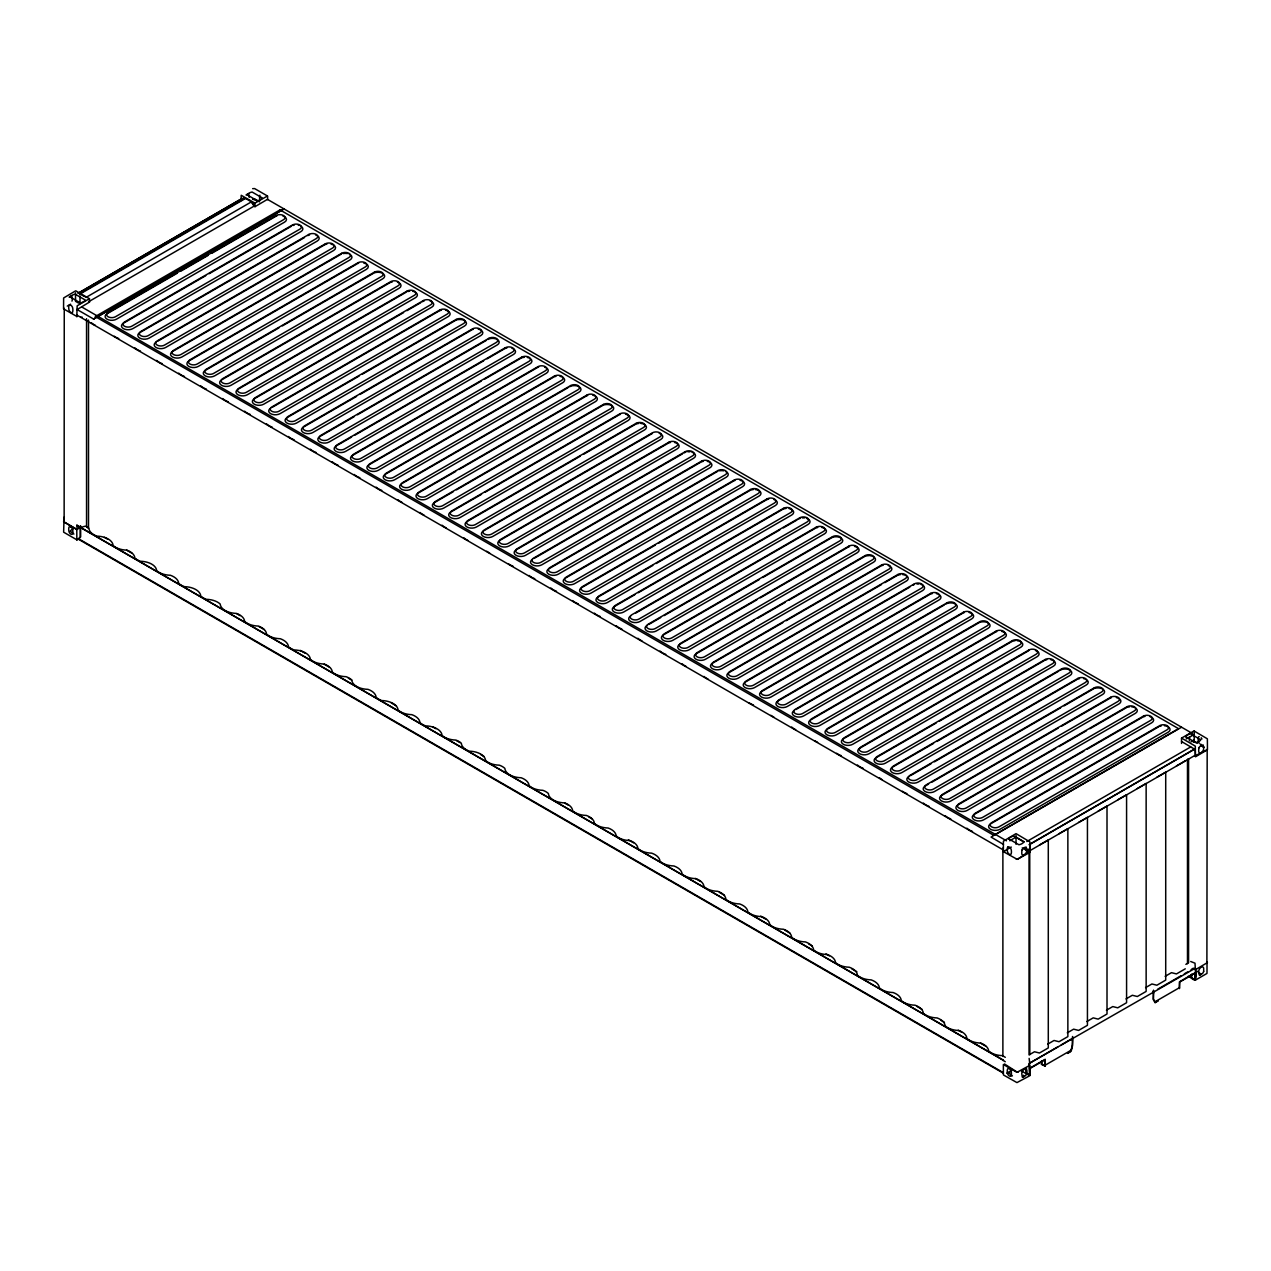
<?xml version="1.0" encoding="UTF-8"?>
<svg xmlns="http://www.w3.org/2000/svg" width="1271" height="1271" viewBox="0 0 1271 1271"><rect width="100%" height="100%" fill="white"/><g stroke="black" fill="none" stroke-linecap="round" stroke-linejoin="round"><path stroke-width="1.5" d="M76.927 309.695L89.463 302.101M1194.12 739.96L1191.006 741.835M1029.796 1063.763L1029.129 1058.393M1025.157 848.091L1029.748 850.76L1195.328 755.196L1195.233 749.556L1181.537 741.517M1179.424 987.694L1155.021 1001.77M1190.705 961.496L1195.01 963.196L1195.296 968.2L1028.811 1063.636L1029.589 1075.123L1026.126 1073.121L1026.126 1068.037M1195.423 980.1L1195.471 969.678L1207.45 962.592M1070.818 1050.386L1044.46 1065.606M64.249 308.265L64.138 521.968L77.023 529.419L77.023 525.257C80.709 531.199 84.871 522.651 88.509 528.275L88.509 320.085M63.963 517.265L64.249 521.142M63.963 520.856L63.629 532.184L77.181 540M1004.455 851.093L1004.455 851.999M1026.094 848.472L1026.205 850.188M1207.18 749.652L1194.454 756.229M1004.455 1063.954L1017.007 1071.993M1028.954 1065.543L1028.954 1064.637M1206.894 962.814L1207.18 749.318M1003.502 844.452L991.062 837.065L1181.537 727.234M1189.497 737.053L1189.37 740.85M252.643 188.664L254.629 188.585L267.593 196.068L267.641 199.674M78.182 293.14L241.951 198.578L244.81 198.101L79.326 293.649M78.246 293.283L241.951 198.578M79.994 294.03L245.478 198.483M67.268 306.089L70.572 304.182M85.951 297.462L251.483 201.819L254.963 206.696L267.45 199.356L1192.405 733.462M254.136 206.093L88.605 301.735L89.463 302.244L89.463 298.685L77.181 305.787L76.784 316.686M241.013 200.659L241.22 195.273L254.963 203.138L267.45 195.988M177.368 273.154L107.05 313.762A6.657 3.845 0 0 0 107.05 319.196A6.657 3.845 0 0 0 116.455 319.196L284.561 222.139A6.657 3.845 0 0 0 282.877 216.006M180.8 271.184L208.253 255.328M211.685 253.358L275.156 216.706A6.657 3.845 0 0 1 276.84 216.006M205.743 275.68L123.414 323.215A6.657 3.845 0 0 0 123.414 328.633A6.657 3.845 0 0 0 132.804 328.633L300.909 231.592A6.657 3.845 0 0 0 300.909 226.159M209.175 273.694L291.52 226.159M304.436 237.582L139.762 332.652A6.657 3.845 0 0 0 139.762 338.086A6.657 3.845 0 0 0 149.168 338.086L317.273 241.029A6.657 3.845 0 0 0 315.589 234.897M157.842 341.121L324.232 245.049A6.657 3.845 0 0 1 326.885 244.111M356.96 263.939L188.855 360.996A6.657 3.845 0 0 0 188.855 366.429A6.657 3.845 0 0 0 198.26 366.429L366.366 269.373A6.657 3.845 0 0 0 363.713 263.002M278.969 327.854L205.219 370.449A6.657 3.845 0 0 0 205.219 375.866A6.657 3.845 0 0 0 214.624 375.866L382.73 278.81A6.657 3.845 0 0 0 381.936 272.995M282.4 325.869L373.324 273.392A6.657 3.845 0 0 1 374.119 272.995M406.037 292.282L237.931 389.339A6.657 3.845 0 0 0 237.931 394.757A6.657 3.845 0 0 0 247.337 394.757L415.442 297.716A6.657 3.845 0 0 0 414.648 291.885M403.543 312.618L254.295 398.776A6.657 3.845 0 0 0 254.295 404.21A6.657 3.845 0 0 0 263.701 404.21L431.806 307.153A6.657 3.845 0 0 0 430.122 301.02M406.974 310.632L420.685 302.72M272.375 407.244L438.765 311.173M63.55 521.745L76.784 529.546L79.962 527.719M359.073 376.073L287.024 417.666A6.657 3.845 0 0 0 287.024 423.1A6.657 3.845 0 0 0 296.429 423.1L464.535 326.043A6.657 3.845 0 0 0 462.851 319.911M362.505 374.103L455.129 320.626A6.657 3.845 0 0 1 456.813 319.911M1003.169 1073.105L78.309 539.158L80.184 537.172L80.184 526.162M78.309 539.158L80.661 536.886L80.661 525.956M356.563 396.425L303.388 427.12A6.657 3.845 0 0 0 303.388 432.553A6.657 3.845 0 0 0 312.793 432.553L480.899 335.496A6.657 3.845 0 0 0 478.246 329.125M359.995 394.439L471.493 330.063M354.053 416.761L319.752 436.573A6.657 3.845 0 0 0 319.752 441.99A6.657 3.845 0 0 0 329.157 441.99L497.263 344.934A6.657 3.845 0 0 0 496.468 339.119M357.485 414.775L486.142 340.501M351.543 437.097L336.1 446.01A6.657 3.845 0 0 0 336.1 451.443A6.657 3.845 0 0 0 345.505 451.443L513.611 354.387A6.657 3.845 0 0 0 511.927 348.254M354.974 435.111L483.631 360.837M487.063 358.867L504.222 348.953A6.657 3.845 0 0 1 506.859 348.016M481.121 381.189L352.464 455.463A6.657 3.845 0 0 0 352.464 460.88A6.657 3.845 0 0 0 361.87 460.88L529.975 363.84A6.657 3.845 0 0 0 529.181 358.009M484.553 379.203L520.57 358.406A6.657 3.845 0 0 1 521.364 358.009M478.611 401.525L368.828 464.9A6.657 3.845 0 0 0 368.828 470.334A6.657 3.845 0 0 0 378.234 470.334L546.339 373.277A6.657 3.845 0 0 0 544.655 367.144M482.043 399.539L536.934 367.843A6.657 3.845 0 0 1 538.618 367.144M553.298 377.296L385.192 474.353A6.657 3.845 0 0 0 385.192 479.787A6.657 3.845 0 0 0 394.598 479.787L562.703 382.73A6.657 3.845 0 0 0 562.703 377.296M567.946 387.734L401.557 483.79A6.657 3.845 0 0 0 401.557 489.224A6.657 3.845 0 0 0 410.962 489.224L579.068 392.167A6.657 3.845 0 0 0 577.384 386.034M455.654 471.462L417.921 493.243A6.657 3.845 0 0 0 417.921 498.677A6.657 3.845 0 0 0 427.326 498.677L595.432 401.62A6.657 3.845 0 0 0 595.432 396.187M459.085 469.476L586.026 396.187A6.657 3.845 0 0 1 587.71 395.488M453.143 491.798L434.285 502.696A6.657 3.845 0 0 0 434.285 508.114A6.657 3.845 0 0 0 443.674 508.114L611.78 411.057A6.657 3.845 0 0 0 611.001 405.242M456.575 489.812L602.39 405.64A6.657 3.845 0 0 1 603.185 405.242M481.518 494.308L450.633 512.134A6.657 3.845 0 0 0 450.633 517.567A6.657 3.845 0 0 0 460.038 517.567L628.144 420.51A6.657 3.845 0 0 0 625.507 414.139M484.95 492.322L618.739 415.077A6.657 3.845 0 0 1 620.423 414.378M580.212 456.225L466.997 521.587A6.657 3.845 0 0 0 466.997 527.004A6.657 3.845 0 0 0 476.403 527.004L644.508 429.963A6.657 3.845 0 0 0 643.714 424.133M583.643 454.24L635.103 424.53A6.657 3.845 0 0 1 635.897 424.133M667.831 443.42L499.725 540.477A6.657 3.845 0 0 0 499.725 545.91A6.657 3.845 0 0 0 509.131 545.91L677.236 448.854A6.657 3.845 0 0 0 674.583 442.483M682.479 453.858L516.09 549.914A6.657 3.845 0 0 0 516.09 555.348A6.657 3.845 0 0 0 525.495 555.348L693.601 458.291A6.657 3.845 0 0 0 691.917 452.158M534.17 558.382L700.559 462.31A6.657 3.845 0 0 1 703.197 461.373M655.296 545.116L581.53 587.71A6.657 3.845 0 0 0 581.53 593.144A6.657 3.845 0 0 0 590.936 593.144L759.041 496.087A6.657 3.845 0 0 0 758.247 490.256M658.728 543.146L749.636 490.654A6.657 3.845 0 0 1 750.43 490.256M652.786 565.468L597.894 597.148A6.657 3.845 0 0 0 597.894 602.581A6.657 3.845 0 0 0 607.3 602.581L775.405 505.524A6.657 3.845 0 0 0 773.721 499.392M656.217 563.482L766 500.091A6.657 3.845 0 0 1 768.653 499.153M634.833 594.717L614.258 606.601A6.657 3.845 0 0 0 614.258 612.034A6.657 3.845 0 0 0 623.664 612.034L791.769 514.977A6.657 3.845 0 0 0 789.116 508.607M638.264 592.731L782.364 509.544M635.77 613.067L779.854 529.88M783.286 527.91L797.012 519.982M648.687 624.506L660.698 617.563M664.129 615.593L815.092 528.434M759.407 579.481L663.335 634.944A6.657 3.845 0 0 0 663.335 640.362A6.657 3.845 0 0 0 672.74 640.362L840.846 543.305A6.657 3.845 0 0 0 839.162 537.172M762.838 577.495L831.441 537.887A6.657 3.845 0 0 1 833.125 537.172M756.896 599.817L679.699 644.381A6.657 3.845 0 0 0 679.699 649.815A6.657 3.845 0 0 0 689.104 649.815L857.21 552.758A6.657 3.845 0 0 0 854.557 546.387M760.328 597.831L847.805 547.324A6.657 3.845 0 0 1 849.489 546.625M754.386 620.153L696.063 653.834A6.657 3.845 0 0 0 696.063 659.268A6.657 3.845 0 0 0 705.469 659.268L873.574 562.211A6.657 3.845 0 0 0 872.78 556.38M757.818 618.183L785.256 602.327M788.687 600.357L864.169 556.777A6.657 3.845 0 0 1 864.963 556.38M782.761 622.679L712.427 663.271A6.657 3.845 0 0 0 712.427 668.705A6.657 3.845 0 0 0 721.833 668.705L889.938 571.648A6.657 3.845 0 0 0 888.254 565.516M786.193 620.693L880.533 566.215A6.657 3.845 0 0 1 883.17 565.277M881.454 584.581L728.791 672.724A6.657 3.845 0 0 0 728.791 678.158A6.657 3.845 0 0 0 738.197 678.158L906.302 581.101A6.657 3.845 0 0 0 907.923 577.193A6.657 3.845 0 0 0 902.632 574.587M884.886 582.595L896.897 575.668A6.657 3.845 0 0 1 900.551 574.587M909.829 587.091L745.14 682.177A6.657 3.845 0 0 0 745.14 687.595A6.657 3.845 0 0 0 754.545 687.595L922.651 590.538A6.657 3.845 0 0 0 920.982 584.406M929.609 594.558L761.504 691.615A6.657 3.845 0 0 0 761.504 697.048A6.657 3.845 0 0 0 770.909 697.048L939.015 599.991A6.657 3.845 0 0 0 939.015 594.558M944.258 604.996L777.868 701.068A6.657 3.845 0 0 0 777.868 706.485A6.657 3.845 0 0 0 787.273 706.485L955.379 609.429A6.657 3.845 0 0 0 953.695 603.296M795.948 709.52L962.338 613.448A6.657 3.845 0 0 1 964.022 612.749M936.076 723.072L876.037 757.738A6.657 3.845 0 0 0 876.037 763.172A6.657 3.845 0 0 0 885.442 763.172L1053.548 666.115A6.657 3.845 0 0 0 1050.91 659.744M939.507 721.102L1044.142 660.682M933.565 743.424L892.401 767.191A6.657 3.845 0 0 0 892.401 772.609A6.657 3.845 0 0 0 901.806 772.609L1069.912 675.552A6.657 3.845 0 0 0 1068.228 669.42M936.997 741.438L1058.791 671.12M910.481 775.644L931.071 763.76M934.487 761.774L1076.871 679.572M928.561 784.096L925.129 786.082A6.657 3.845 0 0 0 925.129 791.515A6.657 3.845 0 0 0 934.535 791.515L1102.64 694.459A6.657 3.845 0 0 0 1103.307 689.486A6.657 3.845 0 0 0 1094.919 688.31M931.993 782.11L1060.634 707.836M1064.065 705.866L1093.235 689.025A6.657 3.845 0 0 1 1094.029 688.628M1058.139 728.188L941.493 795.519A6.657 3.845 0 0 0 941.493 800.952A6.657 3.845 0 0 0 950.899 800.952L1119.004 703.896A6.657 3.845 0 0 0 1116.351 697.541M1061.571 726.202L1109.599 698.462A6.657 3.845 0 0 1 1111.283 697.763M1055.629 748.524L957.841 804.972A6.657 3.845 0 0 0 957.841 810.405A6.657 3.845 0 0 0 967.247 810.405L1135.353 713.349A6.657 3.845 0 0 0 1134.558 707.518M1059.061 746.538L1086.498 730.698M1089.93 728.712L1125.963 707.915A6.657 3.845 0 0 1 1126.742 707.518M1083.988 751.034L974.206 814.425A6.657 3.845 0 0 0 974.206 819.843A6.657 3.845 0 0 0 983.611 819.843L1151.717 722.786A6.657 3.845 0 0 0 1150.033 716.653M1087.42 749.048L1142.311 717.368A6.657 3.845 0 0 1 1144.964 716.431M1158.675 726.805L990.57 823.862A6.657 3.845 0 0 0 990.57 829.296A6.657 3.845 0 0 0 999.975 829.296L1168.081 732.239A6.657 3.845 0 0 0 1169.701 728.331A6.657 3.845 0 0 0 1164.427 725.725M1181.537 738.101L1194.025 730.952L1207.371 738.816L1207.45 749.731L1195.471 756.817L1195.28 746.093L1181.537 738.101L1181.537 743.44M1009.794 840.798L1016.037 837.065L1024.188 841.895M1186.208 738.944L1194.136 734.511M1017.578 859.132L1029.987 852.364L1029.923 841.879L1016.037 833.633L1003.407 841.164L1003.359 851.634L1011.287 847.058M1026.809 841.513L1190.705 746.935M1039.471 845.008L1048.289 839.909L1048.289 1047.924L1039.471 1053.008L1034.483 1051.768L1029.033 1054.914L1029.033 848.885M1059.029 833.712L1067.862 828.613L1067.862 1036.612L1059.029 1041.712L1054.056 1040.472L1047.717 1044.127M1078.602 822.416L1087.436 817.317L1087.436 1025.316L1078.602 1030.416L1073.63 1029.16L1067.29 1032.83M1098.176 811.12L1107.009 806.021L1107.009 1014.02L1098.176 1019.12L1093.203 1017.864L1086.864 1021.534M1117.749 799.809L1126.583 794.725L1126.583 1002.724L1117.749 1007.824L1112.776 1006.568L1106.421 1010.223M1137.323 788.513L1146.14 783.413L1146.14 991.428L1137.323 996.512L1132.35 995.272L1125.995 998.927M1156.896 777.216L1165.714 772.117L1165.714 980.116L1156.896 985.216L1151.907 983.976L1145.568 987.631M1176.469 765.92L1185.287 760.821M1018.071 858.958L1028.954 851.777M1165.142 976.335L1171.481 972.665L1176.469 973.92L1185.287 968.82M1185.859 964.371L1188.576 962.798L1188.576 758.755M1006.823 1073.185L1011.43 1070.516M1030.527 1062.651L1057.869 1046.859M1061.285 1044.889L1071.548 1038.963L1072.327 1040.313M1157.722 989.219L1180.997 975.778M1184.318 973.856L1187.638 971.934M1190.975 970.011C1197.806 961.639 1197.997 986.55 1191.308 977.764L1191.308 974.555M1029.589 1068.339L1045.255 1059.267L1045.255 1066.083L1041.473 1064.272L1041.473 1061.063M1195.074 972.792L1179.424 981.832L1179.424 988.616L1179.742 982.022L1194.772 973.332L1194.772 979.75M1026.126 1073.121L1029.907 1074.932L1029.907 1068.514L1044.937 1059.839L1044.937 1066.258M1041.473 1064.272L1045.255 1066.083M1191.308 977.764L1195.074 979.576M252.595 199.086L254.82 199.086L259.634 201.867M253.072 199.261L257.838 201.104M82.25 317.194L80.693 317.194M1193.278 742.073L1194.835 742.073M1196.011 969.09L1194.454 969.09M1017.578 1071.993L1029.987 1065.225L1029.923 1075.647L1016.959 1082.606L1003.407 1074.932L1003.359 1064.51L1016.18 1071.914L1018.405 1071.914M76.991 315.16L77.023 316.558L63.55 308.869L63.629 297.97L75.72 290.805L89.463 298.685M1003.455 850.045L76.943 315.129M1016.895 859.275L1017.706 859.275M1016.18 859.053L1017.007 859.132M1197.425 743.297L1194.216 741.454L1194.168 731.032M1200.634 745.156L1203.844 746.998M1200.873 745.553L1203.891 747.3M84.458 296.604L79.295 293.49L244.779 197.942L251.436 201.93L254.089 206.204M78.627 303.102L75.529 301.322L75.529 292.791M1022.234 847.9L1029.987 852.364M1006.473 840.798L81.694 306.947M76.975 309.457L93.768 319.148M1003.359 851.634L1016.514 858.958M1197.107 971.187L1200.777 973.967A7.642 4.417 0 0 1 1199.697 975.207M1188.306 976.223L1195.28 980.195L1206.989 973.427L1207.037 961.718M1005.313 1057.313L1002.422 1055.629A17.095 9.866 0 0 1 988.631 1050.942A16.873 9.739 0 0 0 980.656 1043.078A17.095 9.866 0 0 1 966.881 1038.375A16.873 9.739 0 0 0 958.89 1030.511A17.095 9.866 0 0 1 945.116 1025.808A16.873 9.739 0 0 0 937.124 1017.944A17.095 9.866 0 0 1 923.35 1013.241A17.333 10.009 0 0 0 915.056 1005.202A17.095 9.866 0 0 1 901.266 1000.499A17.095 9.866 0 0 0 893.132 992.54A17.095 9.866 0 0 1 879.357 987.837A17.095 9.866 0 0 0 871.207 979.893A17.095 9.866 0 0 1 857.432 975.191A17.095 9.866 0 0 0 849.298 967.231A17.095 9.866 0 0 1 835.508 962.528A17.095 9.882 0 0 0 827.373 954.569A17.095 9.866 0 0 1 813.599 949.882A17.095 9.866 0 0 0 805.449 941.922A17.095 9.866 0 0 1 791.674 937.22A17.095 9.866 0 0 0 783.54 929.26A17.095 9.866 0 0 1 769.749 924.557A17.095 9.866 0 0 0 761.615 916.613A17.095 9.866 0 0 1 747.841 911.911A17.095 9.866 0 0 0 739.69 903.951A17.095 9.866 0 0 1 725.916 899.248A17.095 9.866 0 0 0 717.765 891.305A17.095 9.866 0 0 1 703.991 886.602A17.095 9.866 0 0 0 695.857 878.642A17.095 9.866 0 0 1 682.082 873.94A17.095 9.866 0 0 0 673.932 865.98A17.333 10.009 0 0 1 659.999 861.198A17.333 10.009 0 0 0 651.705 853.159A17.095 9.866 0 0 1 637.915 848.456A16.873 9.739 0 0 0 629.939 840.592A17.095 9.866 0 0 1 616.165 835.889A16.873 9.739 0 0 0 608.174 828.025A17.095 9.866 0 0 1 594.399 823.322A16.873 9.739 0 0 0 586.408 815.458A17.095 9.866 0 0 1 572.633 810.755A16.873 9.739 0 0 0 564.642 802.891A17.095 9.866 0 0 1 548.357 793.485A16.873 9.739 0 0 0 542.876 790.324A17.095 9.866 0 0 1 529.101 785.621A16.873 9.739 0 0 0 521.126 777.757A17.095 9.866 0 0 1 504.841 768.367A16.873 9.739 0 0 0 499.36 765.19A17.095 9.866 0 0 1 485.586 760.503A16.873 9.739 0 0 0 469.46 751.193A17.095 9.866 0 0 1 461.309 743.233A16.873 9.739 0 0 0 455.828 740.072A17.095 9.866 0 0 1 442.054 735.369A17.333 10.009 0 0 0 425.61 725.868A17.095 9.866 0 0 1 419.97 722.627A17.095 9.866 0 0 0 411.836 714.667A17.095 9.866 0 0 1 398.061 709.965A17.095 9.866 0 0 0 381.777 700.559A17.095 9.866 0 0 1 376.137 697.318A17.095 9.866 0 0 0 368.002 689.359A17.095 9.866 0 0 1 351.717 679.953A17.095 9.882 0 0 0 346.077 676.696A17.095 9.866 0 0 1 332.303 671.994A17.095 9.866 0 0 0 324.153 664.05A17.095 9.866 0 0 1 310.378 659.347A17.095 9.866 0 0 0 294.094 649.942A17.095 9.866 0 0 1 288.453 646.685A17.095 9.866 0 0 0 280.319 638.741A17.095 9.866 0 0 1 266.529 634.038A17.095 9.866 0 0 0 258.394 626.079A17.095 9.866 0 0 1 244.62 621.376A17.095 9.866 0 0 0 236.47 613.416A17.095 9.866 0 0 1 220.185 604.027A17.095 9.866 0 0 0 206.41 599.324A17.095 9.866 0 0 1 200.77 596.067A17.095 9.866 0 0 0 184.486 586.662A17.333 10.009 0 0 1 178.703 583.325A17.333 10.009 0 0 0 170.409 575.27A17.095 9.866 0 0 1 156.619 570.584A16.873 9.739 0 0 0 140.493 561.274A17.095 9.866 0 0 1 134.853 558.017A16.873 9.739 0 0 0 126.878 550.152A17.095 9.866 0 0 1 113.103 545.45A16.873 9.739 0 0 0 96.977 536.14A17.095 9.866 0 0 1 88.827 528.18L86.555 526.877L86.555 318.687M104.365 537.299L107.797 539.285M126.703 550.184L131.85 553.171M236.66 613.671L240.092 615.657M258.982 626.571L264.146 629.542M300.226 650.371L305.374 653.342M324.28 664.256L329.427 667.227M348.318 678.142L351.765 680.128M391.277 702.942L396.425 705.913M432.505 726.742L435.937 728.728M456.559 740.628L459.991 742.614M480.613 754.513L484.044 756.499M564.785 803.113L568.232 805.099M588.838 816.999L592.286 818.985M628.367 839.813L633.514 842.8M695.364 878.499L700.512 881.47M719.418 892.385L724.565 895.372M760.646 916.2L765.793 919.171M784.7 930.086L789.847 933.057M808.753 943.972L812.185 945.958M825.928 953.885L829.359 955.871M851.697 968.756L856.861 971.743M916.979 1006.457L922.142 1009.428M941.033 1020.343L944.464 1022.329M958.207 1030.257L961.654 1032.243M980.545 1043.157L985.708 1046.128M1002.883 1060.348L1005.282 1061.73M1021.121 1070.786L1027.905 1074.694M73.893 534.027L70.223 531.246A7.642 4.417 0 0 1 73.003 529.022M1012.431 1075.902L1008.761 1073.121A7.642 4.417 0 0 1 1011.557 1070.897M78.309 538.602L1003.169 1072.565M1023.473 1075.25L1023.838 1076.124A7.642 4.417 0 0 1 1022.758 1077.363M1029.748 845.104L1029.812 1054.66M1152.733 992.095L1153.512 993.445M76.832 539.968L76.784 529.546M1191.626 974.19L1191.626 977.574M1187.479 759.216L1187.479 963.64M1041.791 1060.697L1041.791 1064.081M1026.444 1068.133L1026.444 1072.946M1016.037 835.412L1016.037 844.309M1002.883 847.995L1002.883 1056.376M254.963 203.138L254.963 206.696M249.227 197.355L248.735 193.939A5.624 3.241 -60 0 0 246.05 194.94M79.994 295.952L79.994 303.674M259.935 195.194A2.812 1.621 60 0 0 259.665 196.195A8.881 5.132 60 0 0 259.935 200.087M1201.19 744.361A2.812 1.621 60 0 1 1200.205 744.091M1199.204 743.201A2.812 1.621 60 0 1 1198.474 741.946A8.881 5.132 60 0 1 1198.219 738.054A2.812 1.621 60 0 1 1199.204 736.64M1201.19 737.784A2.812 1.621 60 0 1 1201.921 739.039M71.954 301.132A3.511 2.034 -60 0 0 72.288 299.511L71.796 296.095A5.624 3.241 -60 0 0 69.111 297.096M467.823 540.366A17.095 9.866 0 0 1 463.82 537.76M359.852 477.737A17.095 9.866 0 0 1 354.212 474.48M316.018 452.428A17.095 9.866 0 0 1 310.378 449.171M512.976 566.151A17.095 9.866 0 0 1 508.479 563.831M337.927 465.075A17.095 9.866 0 0 1 332.303 461.834M446.057 527.799A17.095 9.866 0 0 1 442.054 525.193M228.335 401.811A17.095 9.866 0 0 1 222.695 398.554M250.26 414.457A17.095 9.866 0 0 1 244.62 411.2M381.777 490.399A17.095 9.866 0 0 1 376.137 487.143M556.507 591.269A17.095 9.866 0 0 1 550.867 588.012M272.169 427.12A17.095 9.866 0 0 1 266.529 423.863M402.065 502.395A17.095 9.866 0 0 1 398.061 499.789M162.259 363.665A17.095 9.866 0 0 1 156.619 360.408M294.094 439.766A17.095 9.866 0 0 1 288.453 436.525M534.741 578.702A17.095 9.866 0 0 1 529.101 575.461M423.99 515.057A17.095 9.866 0 0 1 419.97 512.451M489.589 552.933A17.095 9.866 0 0 1 486.714 551.264M206.41 389.148A17.095 9.866 0 0 1 200.77 385.891M118.727 338.531A17.095 9.866 0 0 1 114.231 336.211M140.493 351.098A17.095 9.866 0 0 1 134.853 347.841M578.273 603.836A17.095 9.866 0 0 1 572.633 600.579M600.039 616.403A17.095 9.866 0 0 1 594.399 613.146M621.789 628.97A17.095 9.866 0 0 1 616.165 625.713M641.934 640.886A17.095 9.866 0 0 1 637.915 638.28M665.797 654.374A17.333 10.009 0 0 1 659.999 651.022M686.086 666.369A17.095 9.866 0 0 1 682.082 663.764M708.011 679.032A17.095 9.866 0 0 1 703.991 676.426M753.465 704.992A17.095 9.866 0 0 1 748.969 702.672M773.769 716.987A17.095 9.866 0 0 1 770.893 715.335M795.678 729.649A17.095 9.866 0 0 1 791.674 727.044M817.603 742.296A17.095 9.866 0 0 1 814.727 740.643M841.148 755.61A17.095 9.866 0 0 1 836.652 753.29M863.073 768.272A17.095 9.866 0 0 1 857.432 765.015M881.836 779.488A17.095 9.866 0 0 1 879.357 777.661M906.906 793.581A17.095 9.866 0 0 1 902.41 791.261M928.99 806.322A17.095 9.866 0 0 1 923.35 803.065M950.756 818.889A17.095 9.866 0 0 1 945.116 815.632M972.506 831.456A17.095 9.866 0 0 1 966.881 828.199M184.486 376.502A17.333 10.009 0 0 1 178.703 373.15M95.341 325.312A17.095 9.866 0 0 1 91.337 322.707M913.261 585.121A6.657 3.845 0 0 1 914.056 584.724M916.915 584.04A6.657 3.845 0 0 1 918.997 584.04M930.404 594.177A6.657 3.845 0 0 1 932.263 593.621M936.377 593.621A6.657 3.845 0 0 1 938.22 594.177M604.075 404.925A6.657 3.845 0 0 1 610.112 404.925M865.853 556.062A6.657 3.845 0 0 1 868.871 555.649M869.904 555.697A6.657 3.845 0 0 1 871.89 556.062M1159.47 726.424A6.657 3.845 0 0 1 1161.329 725.868M1127.631 707.216A6.657 3.845 0 0 1 1129.617 706.835M1131.698 706.835A6.657 3.845 0 0 1 1133.668 707.216M1086.276 679.572A6.657 3.845 0 0 1 1086.276 685.005L918.17 782.062A6.657 3.845 0 0 1 908.765 782.062A6.657 3.845 0 0 1 908.765 776.629M1077.665 679.191A6.657 3.845 0 0 1 1079.524 678.635M1083.623 678.635A6.657 3.845 0 0 1 1085.482 679.191M1060.507 670.135A6.657 3.845 0 0 1 1062.191 669.42M1063.16 669.197A6.657 3.845 0 0 1 1067.259 669.197M1044.937 660.3A6.657 3.845 0 0 1 1046.796 659.744M1035.5 650.53A6.657 3.845 0 0 1 1037.184 656.662L869.078 753.719A6.657 3.845 0 0 1 859.673 753.719A6.657 3.845 0 0 1 859.673 748.301L1027.778 651.245A6.657 3.845 0 0 1 1028.573 650.847M1020.041 641.394A6.657 3.845 0 0 1 1020.835 647.225L852.714 744.282A6.657 3.845 0 0 1 843.324 744.282A6.657 3.845 0 0 1 843.324 738.848L1011.43 641.791A6.657 3.845 0 0 1 1012.224 641.394M1013.114 641.092A6.657 3.845 0 0 1 1015.084 640.711M1017.165 640.711A6.657 3.845 0 0 1 1019.151 641.092M1001.818 631.417A6.657 3.845 0 0 1 1004.471 637.772L836.366 734.829A6.657 3.845 0 0 1 826.96 734.829A6.657 3.845 0 0 1 826.96 729.395L995.066 632.338A6.657 3.845 0 0 1 996.75 631.639M987.313 622.504A6.657 3.845 0 0 1 988.107 628.335L820.002 725.391A6.657 3.845 0 0 1 810.596 725.391A6.657 3.845 0 0 1 810.596 719.958L978.702 622.901A6.657 3.845 0 0 1 979.496 622.504M980.386 622.186A6.657 3.845 0 0 1 986.423 622.186M969.09 612.511A6.657 3.845 0 0 1 971.743 618.882L803.637 715.938A6.657 3.845 0 0 1 794.232 715.938A6.657 3.845 0 0 1 794.232 710.505M945.974 604.011A6.657 3.845 0 0 1 947.658 603.296M948.627 603.074A6.657 3.845 0 0 1 952.742 603.074M834.094 536.95A6.657 3.845 0 0 1 838.209 536.95M824.482 528.434A6.657 3.845 0 0 1 824.482 533.868L656.376 630.924A6.657 3.845 0 0 1 646.971 630.924A6.657 3.845 0 0 1 646.971 625.491M815.871 528.053A6.657 3.845 0 0 1 817.73 527.497M821.844 527.497A6.657 3.845 0 0 1 823.687 528.053M806.45 518.282A6.657 3.845 0 0 1 808.134 524.415L640.028 621.471A6.657 3.845 0 0 1 630.623 621.471A6.657 3.845 0 0 1 630.623 616.038M798.728 518.997A6.657 3.845 0 0 1 800.412 518.282M802.382 517.917A6.657 3.845 0 0 1 804.464 517.917M592.779 395.249A6.657 3.845 0 0 1 594.637 395.789M569.662 386.749A6.657 3.845 0 0 1 571.346 386.034M572.315 385.812A6.657 3.845 0 0 1 576.414 385.812M554.092 376.899A6.657 3.845 0 0 1 555.951 376.359M560.05 376.359A6.657 3.845 0 0 1 561.909 376.899M522.254 357.691A6.657 3.845 0 0 1 524.24 357.326M527.338 357.469A6.657 3.845 0 0 1 528.291 357.691M487.857 339.516A6.657 3.845 0 0 1 488.652 339.119M489.542 338.801A6.657 3.845 0 0 1 495.579 338.801M472.288 329.666A6.657 3.845 0 0 1 473.177 329.364M457.782 319.688A6.657 3.845 0 0 1 461.881 319.688M448.17 311.173A6.657 3.845 0 0 1 448.17 316.606L280.065 413.663A6.657 3.845 0 0 1 270.659 413.663A6.657 3.845 0 0 1 270.659 408.229M439.559 310.775A6.657 3.845 0 0 1 441.418 310.235M445.517 310.235A6.657 3.845 0 0 1 447.376 310.775M422.401 301.72A6.657 3.845 0 0 1 424.085 301.02M407.721 291.567A6.657 3.845 0 0 1 409.707 291.202M412.805 291.345A6.657 3.845 0 0 1 413.758 291.567M397.41 282.13A6.657 3.845 0 0 1 399.094 288.263L230.972 385.32A6.657 3.845 0 0 1 221.583 385.32A6.657 3.845 0 0 1 221.583 379.886L389.689 282.829A6.657 3.845 0 0 1 392.326 281.892M375.009 272.677A6.657 3.845 0 0 1 381.046 272.677M357.755 263.542A6.657 3.845 0 0 1 358.644 263.24M349.207 254.105A6.657 3.845 0 0 1 350.002 259.92L181.896 356.976A6.657 3.845 0 0 1 172.491 356.976A6.657 3.845 0 0 1 172.491 351.543L340.596 254.502A6.657 3.845 0 0 1 341.391 254.105M343.249 253.565A6.657 3.845 0 0 1 347.348 253.565M331 244.111A6.657 3.845 0 0 1 333.638 250.482L165.532 347.539A6.657 3.845 0 0 1 156.126 347.539A6.657 3.845 0 0 1 156.126 342.106M307.868 235.596A6.657 3.845 0 0 1 309.552 234.897M293.204 225.444A6.657 3.845 0 0 1 294.157 225.221M298.272 225.221A6.657 3.845 0 0 1 299.241 225.444M684.195 452.873A6.657 3.845 0 0 1 685.879 452.158M687.849 451.793A6.657 3.845 0 0 1 689.931 451.793M532.454 559.367A6.657 3.845 0 0 0 532.454 564.801A6.657 3.845 0 0 0 541.843 564.801L709.965 467.744A6.657 3.845 0 0 0 709.965 462.31M707.312 461.373A6.657 3.845 0 0 1 709.17 461.929M751.32 489.939A6.657 3.845 0 0 1 753.306 489.573M755.387 489.573A6.657 3.845 0 0 1 757.357 489.939M783.158 509.147A6.657 3.845 0 0 1 786.018 508.464M740.04 480.263A6.657 3.845 0 0 1 742.677 486.634L574.571 583.691A6.657 3.845 0 0 1 565.166 583.691A6.657 3.845 0 0 1 565.166 578.257L733.272 481.201A6.657 3.845 0 0 1 734.956 480.502M725.519 471.366A6.657 3.845 0 0 1 726.313 477.181L558.207 574.238A6.657 3.845 0 0 1 548.802 574.238A6.657 3.845 0 0 1 548.802 568.82L716.908 471.763A6.657 3.845 0 0 1 717.702 471.366M719.561 470.826A6.657 3.845 0 0 1 723.676 470.826M668.625 443.023A6.657 3.845 0 0 1 670.484 442.483M659.188 433.268A6.657 3.845 0 0 1 660.872 439.401L492.767 536.457A6.657 3.845 0 0 1 483.361 536.457A6.657 3.845 0 0 1 483.361 531.024L651.467 433.967A6.657 3.845 0 0 1 652.261 433.586M636.787 423.815A6.657 3.845 0 0 1 638.773 423.45M640.854 423.45A6.657 3.845 0 0 1 642.824 423.815M1021.836 850.283L1021.773 853.429A3.511 2.034 -60 0 0 1024.251 854.859A3.511 2.034 -60 0 0 1026.746 850.553L1026.237 847.137A5.624 3.241 -60 0 0 1022.265 849.425L1021.836 850.283M1026.746 1073.487L1026.237 1074.773A5.624 3.241 -60 0 1 1022.265 1077.061L1021.773 1073.645A3.511 2.034 -60 0 1 1024.251 1069.34A3.511 2.034 -60 0 1 1026.746 1070.786L1026.746 1073.487M1198.775 748.126L1198.712 751.272A3.511 2.034 -60 0 0 1201.19 752.702A3.511 2.034 -60 0 0 1203.685 748.397L1203.192 744.981A5.624 3.241 -60 0 0 1199.204 747.284L1198.775 748.126M1203.685 971.33L1203.192 972.617A5.624 3.241 -60 0 1 1199.204 974.905L1198.712 971.489A3.511 2.034 -60 0 1 1201.19 967.199A3.511 2.034 -60 0 1 1203.685 968.629L1203.685 971.33M70.223 297.033L80.359 302.895A7.642 4.417 0 0 0 85.3 300.035L75.164 294.189A7.642 4.417 0 0 0 70.223 297.033M247.162 194.876L257.298 200.739A7.642 4.417 0 0 0 262.239 197.879L252.103 192.032A7.642 4.417 0 0 0 247.162 194.876M1008.761 838.908L1018.897 844.754A7.642 4.417 0 0 0 1023.838 841.91L1013.702 836.048A7.642 4.417 0 0 0 1008.761 838.908M1185.7 736.751L1195.836 742.598A7.642 4.417 0 0 0 1200.777 739.754L1190.641 733.891A7.642 4.417 0 0 0 1185.7 736.751M1072.327 1046.017L1070.484 1051.324L1067.545 1053.389L1070.69 1051.578C1074.376 1046.78 1072.12 1023.822 1072.327 1046.017M280.001 209.89L95.246 316.558L993.795 835.333L1178.551 728.664L280.001 209.89M284.021 208.921L93.561 319.021L284.021 208.921M276.204 215.514L108.099 312.571A5.148 2.971 0 0 0 108.099 316.781A5.148 2.971 0 0 0 115.391 316.781L283.497 219.724A5.148 2.971 0 0 0 283.497 215.514A5.148 2.971 0 0 0 276.204 215.514M292.568 224.951L124.463 322.008A5.148 2.971 0 0 0 124.463 326.218A5.148 2.971 0 0 0 131.755 326.218L299.861 229.161A5.148 2.971 0 0 0 299.861 224.951A5.148 2.971 0 0 0 292.568 224.951M308.932 234.404L140.827 331.461A5.148 2.971 0 0 0 140.827 335.671A5.148 2.971 0 0 0 148.119 335.671L316.225 238.614A5.148 2.971 0 0 0 316.225 234.404A5.148 2.971 0 0 0 308.932 234.404M325.297 243.857L157.191 340.898A5.148 2.971 0 0 0 157.191 345.108A5.148 2.971 0 0 0 164.483 345.108L332.589 248.052A5.148 2.971 0 0 0 332.589 243.857A5.148 2.971 0 0 0 325.297 243.857M341.661 253.294L173.555 350.351A5.148 2.971 0 0 0 173.555 354.561A5.148 2.971 0 0 0 180.832 354.561L348.953 257.505A5.148 2.971 0 0 0 348.953 253.294A5.148 2.971 0 0 0 341.661 253.294M358.009 262.747L189.903 359.804A5.148 2.971 0 0 0 189.903 364.014A5.148 2.971 0 0 0 197.196 364.014L365.301 266.958A5.148 2.971 0 0 0 365.301 262.747A5.148 2.971 0 0 0 358.009 262.747M374.373 272.185L206.267 369.241A5.148 2.971 0 0 0 206.267 373.452A5.148 2.971 0 0 0 213.56 373.452L381.665 276.395A5.148 2.971 0 0 0 381.665 272.185A5.148 2.971 0 0 0 374.373 272.185M390.737 281.638L222.632 378.694A5.148 2.971 0 0 0 222.632 382.905A5.148 2.971 0 0 0 229.924 382.905L398.03 285.848A5.148 2.971 0 0 0 398.03 281.638A5.148 2.971 0 0 0 390.737 281.638M407.101 291.075L238.996 388.132A5.148 2.971 0 0 0 238.996 392.342A5.148 2.971 0 0 0 246.288 392.342L414.394 295.285A5.148 2.971 0 0 0 414.394 291.075A5.148 2.971 0 0 0 407.101 291.075M423.465 300.528L255.36 397.585A5.148 2.971 0 0 0 255.36 401.795A5.148 2.971 0 0 0 262.652 401.795L430.758 304.738A5.148 2.971 0 0 0 430.758 300.528A5.148 2.971 0 0 0 423.465 300.528M439.83 309.981L271.724 407.022A5.148 2.971 0 0 0 271.724 411.232A5.148 2.971 0 0 0 279 411.232L447.122 314.175A5.148 2.971 0 0 0 447.122 309.981A5.148 2.971 0 0 0 439.83 309.981M456.194 319.418L288.072 416.475A5.148 2.971 0 0 0 288.072 420.685A5.148 2.971 0 0 0 295.365 420.685L463.47 323.628A5.148 2.971 0 0 0 463.47 319.418A5.148 2.971 0 0 0 456.194 319.418M472.542 328.871L304.436 425.928A5.148 2.971 0 0 0 304.436 430.138A5.148 2.971 0 0 0 311.729 430.138L479.834 333.081A5.148 2.971 0 0 0 479.834 328.871A5.148 2.971 0 0 0 472.542 328.871M488.906 338.308L320.8 435.365A5.148 2.971 0 0 0 320.8 439.575A5.148 2.971 0 0 0 328.093 439.575L496.198 342.519A5.148 2.971 0 0 0 496.198 338.308A5.148 2.971 0 0 0 488.906 338.308M505.27 347.761L337.165 444.818A5.148 2.971 0 0 0 337.165 449.028A5.148 2.971 0 0 0 344.457 449.028L512.563 351.972A5.148 2.971 0 0 0 512.563 347.761A5.148 2.971 0 0 0 505.27 347.761M521.634 357.199L353.529 454.255A5.148 2.971 0 0 0 353.529 458.466A5.148 2.971 0 0 0 360.821 458.466L528.927 361.409A5.148 2.971 0 0 0 528.927 357.199A5.148 2.971 0 0 0 521.634 357.199M537.998 366.652L369.893 463.708A5.148 2.971 0 0 0 369.893 467.919A5.148 2.971 0 0 0 377.185 467.919L545.291 370.862A5.148 2.971 0 0 0 545.291 366.652A5.148 2.971 0 0 0 537.998 366.652M554.363 376.105L386.257 473.146A5.148 2.971 0 0 0 386.257 477.356A5.148 2.971 0 0 0 393.533 477.356L561.639 380.315A5.148 2.971 0 0 0 561.639 376.105A5.148 2.971 0 0 0 554.363 376.105M570.711 385.542L402.605 482.599A5.148 2.971 0 0 0 402.605 486.809A5.148 2.971 0 0 0 409.898 486.809L578.003 389.752A5.148 2.971 0 0 0 578.003 385.542A5.148 2.971 0 0 0 570.711 385.542M587.075 394.995L418.969 492.052A5.148 2.971 0 0 0 418.969 496.262A5.148 2.971 0 0 0 426.262 496.262L594.367 399.205A5.148 2.971 0 0 0 594.367 394.995A5.148 2.971 0 0 0 587.075 394.995M603.439 404.432L435.333 501.489A5.148 2.971 0 0 0 435.333 505.699A5.148 2.971 0 0 0 442.626 505.699L610.731 408.642A5.148 2.971 0 0 0 610.731 404.432A5.148 2.971 0 0 0 603.439 404.432M619.803 413.885L451.698 510.942A5.148 2.971 0 0 0 451.698 515.152A5.148 2.971 0 0 0 458.99 515.152L627.096 418.095A5.148 2.971 0 0 0 627.096 413.885A5.148 2.971 0 0 0 619.803 413.885M636.167 423.322L468.062 520.379A5.148 2.971 0 0 0 468.062 524.589A5.148 2.971 0 0 0 475.354 524.589L643.46 427.533A5.148 2.971 0 0 0 643.46 423.322A5.148 2.971 0 0 0 636.167 423.322M652.531 432.775L484.426 529.832A5.148 2.971 0 0 0 484.426 534.042A5.148 2.971 0 0 0 491.702 534.042L659.808 436.986A5.148 2.971 0 0 0 659.808 432.775A5.148 2.971 0 0 0 652.531 432.775M668.88 442.229L500.774 539.285A5.148 2.971 0 0 0 500.774 543.48A5.148 2.971 0 0 0 508.066 543.48L676.172 446.439A5.148 2.971 0 0 0 676.172 442.229A5.148 2.971 0 0 0 668.88 442.229M685.244 451.666L517.138 548.722A5.148 2.971 0 0 0 517.138 552.933A5.148 2.971 0 0 0 524.43 552.933L692.536 455.876A5.148 2.971 0 0 0 692.536 451.666A5.148 2.971 0 0 0 685.244 451.666M701.608 461.119L533.502 558.176A5.148 2.971 0 0 0 533.502 562.386A5.148 2.971 0 0 0 540.795 562.386L708.9 465.329A5.148 2.971 0 0 0 708.9 461.119A5.148 2.971 0 0 0 701.608 461.119M717.972 470.556L549.866 567.613A5.148 2.971 0 0 0 549.866 571.823A5.148 2.971 0 0 0 557.159 571.823L725.264 474.766A5.148 2.971 0 0 0 725.264 470.556A5.148 2.971 0 0 0 717.972 470.556M734.336 480.009L566.231 577.066A5.148 2.971 0 0 0 566.231 581.276A5.148 2.971 0 0 0 573.523 581.276L741.629 484.219A5.148 2.971 0 0 0 741.629 480.009A5.148 2.971 0 0 0 734.336 480.009M750.7 489.446L582.595 586.503A5.148 2.971 0 0 0 582.595 590.713A5.148 2.971 0 0 0 589.871 590.713L757.993 493.656A5.148 2.971 0 0 0 757.993 489.446A5.148 2.971 0 0 0 750.7 489.446M767.064 498.899L598.943 595.956A5.148 2.971 0 0 0 598.943 600.166A5.148 2.971 0 0 0 606.235 600.166L774.341 503.109A5.148 2.971 0 0 0 774.341 498.899A5.148 2.971 0 0 0 767.064 498.899M783.413 508.352L615.307 605.409A5.148 2.971 0 0 0 615.307 609.603A5.148 2.971 0 0 0 622.599 609.603L790.705 512.563A5.148 2.971 0 0 0 790.705 508.352A5.148 2.971 0 0 0 783.413 508.352M799.777 517.79L631.671 614.846A5.148 2.971 0 0 0 631.671 619.056A5.148 2.971 0 0 0 638.963 619.056L807.069 522A5.148 2.971 0 0 0 807.069 517.79A5.148 2.971 0 0 0 799.777 517.79M816.141 527.243L648.035 624.299A5.148 2.971 0 0 0 648.035 628.51A5.148 2.971 0 0 0 655.328 628.51L823.433 531.453A5.148 2.971 0 0 0 823.433 527.243A5.148 2.971 0 0 0 816.141 527.243M832.505 536.68L664.399 633.736A5.148 2.971 0 0 0 664.399 637.947A5.148 2.971 0 0 0 671.692 637.947L839.797 540.89A5.148 2.971 0 0 0 839.797 536.68A5.148 2.971 0 0 0 832.505 536.68M848.869 546.133L680.763 643.19A5.148 2.971 0 0 0 680.763 647.4A5.148 2.971 0 0 0 688.056 647.4L856.161 550.343A5.148 2.971 0 0 0 856.161 546.133A5.148 2.971 0 0 0 848.869 546.133M865.233 555.57L697.112 652.627A5.148 2.971 0 0 0 697.112 656.837A5.148 2.971 0 0 0 704.404 656.837L872.51 559.78A5.148 2.971 0 0 0 872.51 555.57A5.148 2.971 0 0 0 865.233 555.57M881.581 565.023L713.476 662.08A5.148 2.971 0 0 0 713.476 666.29A5.148 2.971 0 0 0 720.768 666.29L888.874 569.233A5.148 2.971 0 0 0 888.874 565.023A5.148 2.971 0 0 0 881.581 565.023M897.946 574.476L729.84 671.533A5.148 2.971 0 0 0 729.84 675.727A5.148 2.971 0 0 0 737.132 675.727L905.238 578.686A5.148 2.971 0 0 0 905.238 574.476A5.148 2.971 0 0 0 897.946 574.476M914.31 583.913L746.204 680.97A5.148 2.971 0 0 0 746.204 685.18A5.148 2.971 0 0 0 753.496 685.18L921.602 588.123A5.148 2.971 0 0 0 921.602 583.913A5.148 2.971 0 0 0 914.31 583.913M930.674 593.366L762.568 690.423A5.148 2.971 0 0 0 762.568 694.633A5.148 2.971 0 0 0 769.861 694.633L937.966 597.577A5.148 2.971 0 0 0 937.966 593.366A5.148 2.971 0 0 0 930.674 593.366M947.038 602.804L778.932 699.86A5.148 2.971 0 0 0 778.932 704.07A5.148 2.971 0 0 0 786.225 704.07L954.33 607.014A5.148 2.971 0 0 0 954.33 602.804A5.148 2.971 0 0 0 947.038 602.804M963.402 612.257L795.296 709.313A5.148 2.971 0 0 0 795.296 713.524A5.148 2.971 0 0 0 802.573 713.524L970.679 616.467A5.148 2.971 0 0 0 970.679 612.257A5.148 2.971 0 0 0 963.402 612.257M979.75 621.694L811.645 718.75A5.148 2.971 0 0 0 811.645 722.961A5.148 2.971 0 0 0 818.937 722.961L987.043 625.904A5.148 2.971 0 0 0 987.043 621.694A5.148 2.971 0 0 0 979.75 621.694M996.114 631.147L828.009 728.204A5.148 2.971 0 0 0 828.009 732.414A5.148 2.971 0 0 0 835.301 732.414L1003.407 635.357A5.148 2.971 0 0 0 1003.407 631.147A5.148 2.971 0 0 0 996.114 631.147M1012.479 640.6L844.373 737.657A5.148 2.971 0 0 0 844.373 741.851A5.148 2.971 0 0 0 851.665 741.851L1019.771 644.81A5.148 2.971 0 0 0 1019.771 640.6A5.148 2.971 0 0 0 1012.479 640.6M1028.843 650.037L860.737 747.094A5.148 2.971 0 0 0 860.737 751.304A5.148 2.971 0 0 0 868.029 751.304L1036.135 654.247A5.148 2.971 0 0 0 1036.135 650.037A5.148 2.971 0 0 0 1028.843 650.037M1045.207 659.49L877.101 756.547A5.148 2.971 0 0 0 877.101 760.757A5.148 2.971 0 0 0 884.394 760.757L1052.499 663.7A5.148 2.971 0 0 0 1052.499 659.49A5.148 2.971 0 0 0 1045.207 659.49M1061.571 668.927L893.465 765.984A5.148 2.971 0 0 0 893.465 770.194A5.148 2.971 0 0 0 900.742 770.194L1068.863 673.137A5.148 2.971 0 0 0 1068.863 668.927A5.148 2.971 0 0 0 1061.571 668.927M1077.935 678.38L909.814 775.437A5.148 2.971 0 0 0 909.814 779.647A5.148 2.971 0 0 0 917.106 779.647L1085.212 682.591A5.148 2.971 0 0 0 1085.212 678.38A5.148 2.971 0 0 0 1077.935 678.38M1094.283 687.833L926.178 784.874A5.148 2.971 0 0 0 926.178 789.084A5.148 2.971 0 0 0 933.47 789.084L1101.576 692.028A5.148 2.971 0 0 0 1101.576 687.833A5.148 2.971 0 0 0 1094.283 687.833M1110.647 697.271L942.542 794.327A5.148 2.971 0 0 0 942.542 798.538A5.148 2.971 0 0 0 949.834 798.538L1117.94 701.481A5.148 2.971 0 0 0 1117.94 697.271A5.148 2.971 0 0 0 1110.647 697.271M1127.012 706.724L958.906 803.78A5.148 2.971 0 0 0 958.906 807.991A5.148 2.971 0 0 0 966.198 807.991L1134.304 710.934A5.148 2.971 0 0 0 1134.304 706.724A5.148 2.971 0 0 0 1127.012 706.724M1143.376 716.161L975.27 813.218A5.148 2.971 0 0 0 975.27 817.428A5.148 2.971 0 0 0 982.562 817.428L1150.668 720.371A5.148 2.971 0 0 0 1150.668 716.161A5.148 2.971 0 0 0 1143.376 716.161M1159.74 725.614L991.634 822.671A5.148 2.971 0 0 0 991.634 826.881A5.148 2.971 0 0 0 998.927 826.881L1167.032 729.824A5.148 2.971 0 0 0 1167.032 725.614A5.148 2.971 0 0 0 1159.74 725.614M1194.565 749.032L1029.081 844.722L1194.565 749.175M1153.512 990.379L1153.194 999.419L1155.148 1002.803L1158.278 1000.642L1155.339 1002.342L1153.512 999.149L1153.512 990.379M1003.439 1060.3L76.864 525.336L1003.439 1060.3M70.286 305.008A2.812 1.621 60 0 0 68.809 306.375A8.881 5.132 60 0 0 69.079 310.283A2.812 1.621 60 0 0 71.319 312.634A2.812 1.621 60 0 0 72.781 311.268A8.881 5.132 60 0 0 72.526 307.375A2.812 1.621 60 0 0 70.286 305.008M1007.617 847.249A8.881 5.132 60 0 0 1007.617 852.142A2.812 1.621 60 0 0 1011.065 854.128A8.881 5.132 60 0 0 1011.335 850.537A2.812 1.621 60 0 0 1009.857 847.471A2.812 1.621 60 0 0 1007.617 847.249M1011.065 1075.806A8.881 5.132 60 0 0 1011.065 1070.913A2.812 1.621 60 0 0 1007.617 1068.927A8.881 5.132 60 0 0 1007.347 1072.517A2.812 1.621 60 0 0 1008.824 1075.584A2.812 1.621 60 0 0 1011.065 1075.806M70.795 526.909A2.812 1.621 60 0 0 68.809 528.053A8.881 5.132 60 0 0 69.079 531.961A2.812 1.621 60 0 0 72.526 533.947A8.881 5.132 60 0 0 72.781 530.357A2.812 1.621 60 0 0 70.795 526.909"/></g></svg>
